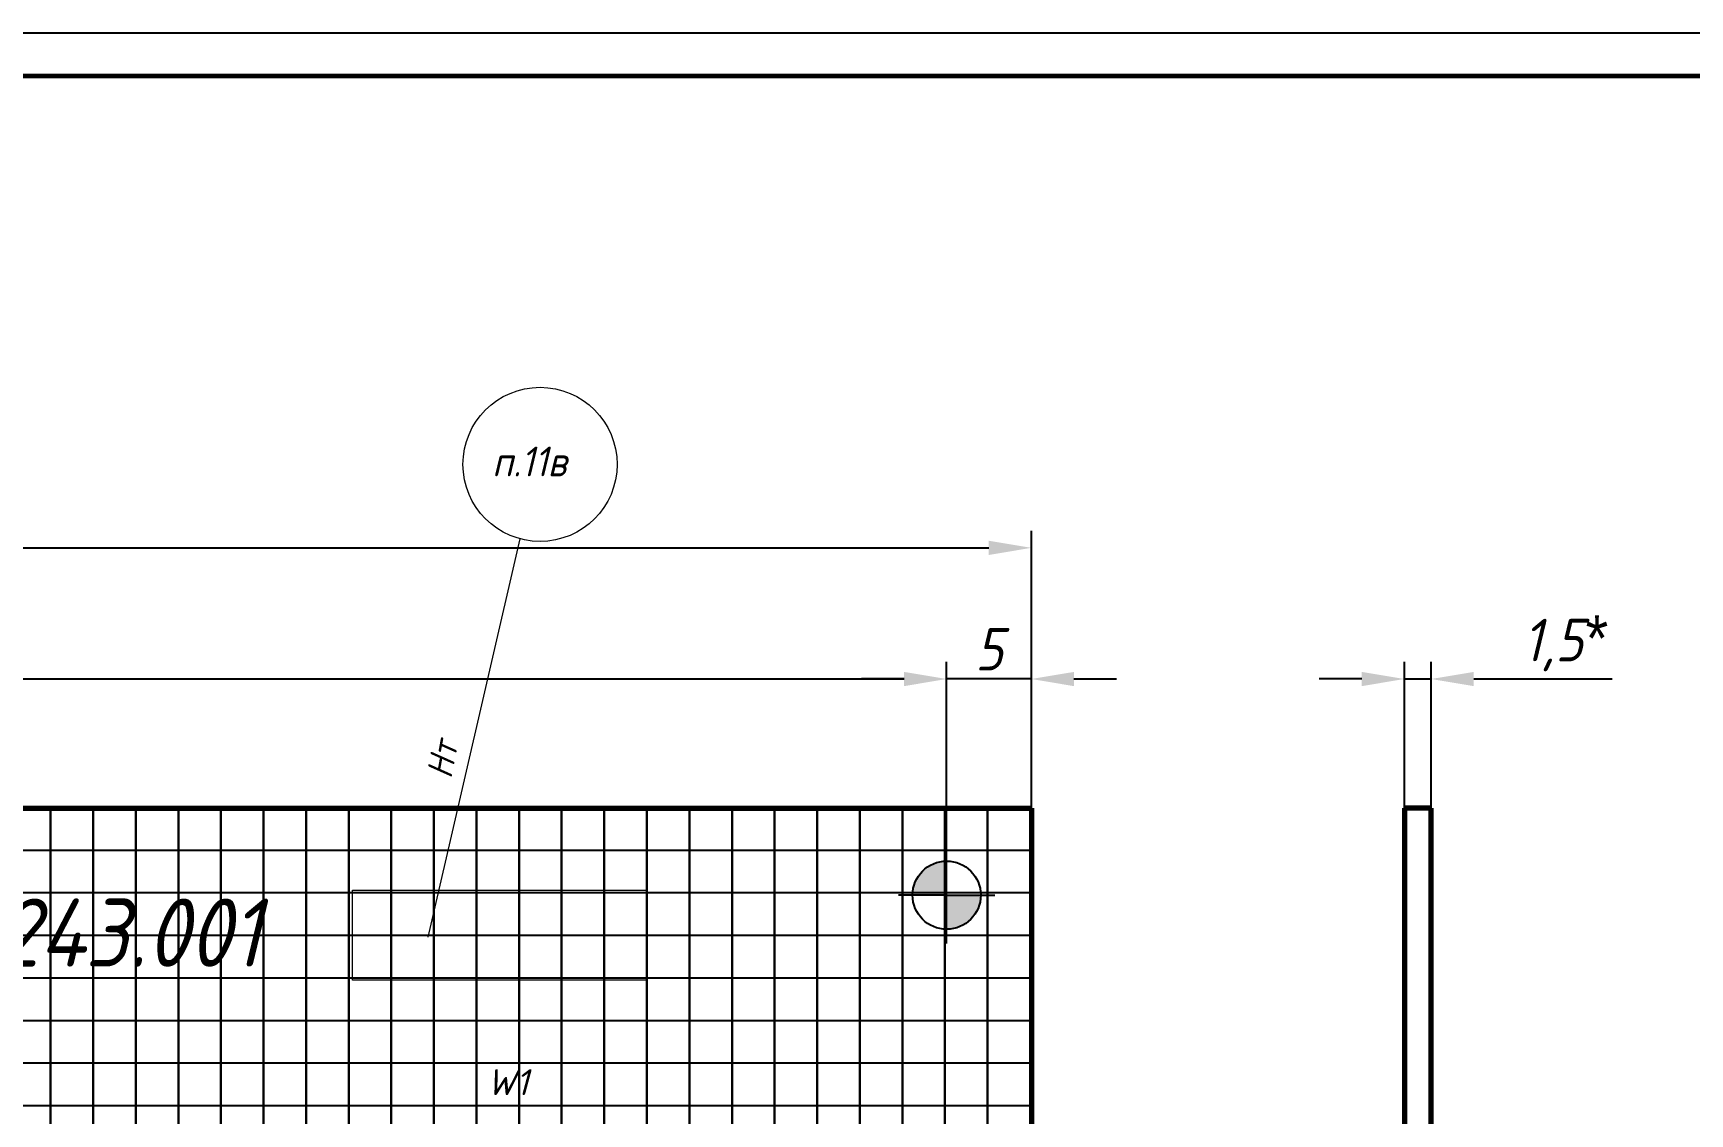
# Model space of a CAD drawing. Header units: millimetres. Extents: x 784 to 1625, y -303 to 291.
# Drawn here: x 1064.9 to 1259.4, y 163.6 to 290.5 of the extents above; entities that cross this region are included whole.
import ezdxf

# ---------------------------------------------------------------- set-up
doc = ezdxf.new("R2010")
doc.units = ezdxf.units.MM
doc.header["$LTSCALE"] = 0.5
doc.layers.get('0').update_dxf_attribs({"lineweight": 60})
doc.layers.get('Defpoints').update_dxf_attribs({"color": 5})
for name, color, linetype in [('TopOverlay', 2, 'Continuous'), ('размеры', 90, 'Continuous'), ('Тонкие', 7, 'Continuous')]:
    doc.layers.add(name, color=color, linetype=linetype)
doc.layers.add('Основная', color=7, linetype='Continuous', lineweight=40)
doc.styles.get("Standard").update_dxf_attribs({"font": 'isocpeui.ttf', "width": 0.9})
doc.dimstyles.new('Standart', dxfattribs={"dimtxt": 5, "dimasz": 5, "dimexe": 2, "dimexo": 0, "dimgap": 1, "dimtad": 1, "dimtoh": 1, "dimdec": 0, "dimtxsty": 'Standard', "dimcen": 2.5, "dimadec": 0, "dimazin": 0, "dimtfac": 1, "dimtdec": 0, "dimtmove": 0, "dimatfit": 3, "dimldrblk": 'DOTSMALL', "dimfxl": 1, "dimarcsym": 0})

# ---------------------------------------------------------------- blocks, each defined once
blk = doc.blocks.new('*D23')
at = {"layer": 'Defpoints', "color": 0, "transparency": 16777216}
for p in [(1182.1, 230.09), (881.95, 195.31), (1182.1, 195.31)]:
    blk.add_point(p, dxfattribs=at)
at = {"layer": 'размеры', "color": 0, "lineweight": -2, "transparency": 16777216}
for p, q in [((881.95, 195.31), (881.95, 232.09)), ((1182.1, 195.31), (1182.1, 232.09)), ((886.95, 230.09), (1177.1, 230.09))]:
    blk.add_line(p, q, dxfattribs=at)
at = {"layer": 'размеры', "color": 0, "transparency": 16777216}
for points in [[(886.95, 230.92), (886.95, 229.25), (881.95, 230.09)], [(1177.1, 230.92), (1177.1, 229.25), (1182.1, 230.09)]]:
    blk.add_solid(points, dxfattribs=at)
at = {"layer": 'размеры', "color": 0, "lineweight": 30, "transparency": 16777216, "insert": (1038.06, 234.09), "char_height": 5, "attachment_point": 5}
blk.add_mtext('150%%P0,2', dxfattribs=at)
blk = doc.blocks.new('_DotSmall')
at = {"color": 0, "linetype": 'ByBlock', "const_width": 0.5}
blk.add_lwpolyline([(-0.0625, 0, 1), (0.0625, 0, 1)], format="xyb", close=True, dxfattribs=at)
blk = doc.blocks.new('*D24')
at = {"layer": 'Defpoints', "color": 0, "transparency": 16777216}
for p in [(1172.15, 214.69), (892.15, 189.31), (1172.15, 189.31)]:
    blk.add_point(p, dxfattribs=at)
at = {"layer": 'размеры', "color": 0, "lineweight": -2, "transparency": 16777216}
for p, q in [((892.15, 189.31), (892.15, 216.69)), ((1172.15, 189.31), (1172.15, 216.69)), ((897.15, 214.69), (1167.15, 214.69))]:
    blk.add_line(p, q, dxfattribs=at)
at = {"layer": 'размеры', "color": 0, "transparency": 16777216}
for points in [[(897.15, 215.52), (897.15, 213.85), (892.15, 214.69)], [(1167.15, 215.52), (1167.15, 213.85), (1172.15, 214.69)]]:
    blk.add_solid(points, dxfattribs=at)
at = {"layer": 'размеры', "color": 0, "lineweight": 30, "transparency": 16777216, "insert": (1038.06, 218.69), "char_height": 5, "attachment_point": 5}
blk.add_mtext('140%%P0,2', dxfattribs=at)
blk = doc.blocks.new('*D25')
at = {"layer": 'Defpoints', "color": 0, "transparency": 16777216}
for p in [(1172.15, 214.69), (1172.15, 195.31), (1182.1, 195.31)]:
    blk.add_point(p, dxfattribs=at)
at = {"layer": 'размеры', "color": 0, "lineweight": -2, "transparency": 16777216}
for p, q in [((1172.15, 195.31), (1172.15, 216.69)), ((1182.1, 195.31), (1182.1, 216.69)), ((1167.15, 214.69), (1162.15, 214.69)), ((1182.1, 214.69), (1172.15, 214.69)), ((1187.1, 214.69), (1192.1, 214.69))]:
    blk.add_line(p, q, dxfattribs=at)
at = {"layer": 'размеры', "color": 0, "transparency": 16777216}
for points in [[(1167.15, 215.52), (1167.15, 213.85), (1172.15, 214.69)], [(1187.1, 215.52), (1187.1, 213.85), (1182.1, 214.69)]]:
    blk.add_solid(points, dxfattribs=at)
at = {"layer": 'размеры', "color": 0, "lineweight": 35, "transparency": 16777216, "insert": (1177.13, 218.19), "char_height": 5, "attachment_point": 5}
blk.add_mtext('5', dxfattribs=at)
blk = doc.blocks.new('*U27')
at = {"layer": 'Тонкие'}
for p, q in [((-2.5, 2.5), (-2.5, -2.5)), ((-2.5, 2.5), (2.5, 2.5)), ((2.5, -2.5), (2.5, 2.5)), ((-2.5, -2.5), (2.5, -2.5))]:
    blk.add_line(p, q, dxfattribs=at)
blk = doc.blocks.new('*U28')
at = {"layer": 'Тонкие', "color": 0, "linetype": 'ByBlock', "lineweight": -2, "transparency": 16777216}
for p in [(180, 195), (185, 195), (190, 195), (195, 195), (200, 195), (205, 195), (210, 195), (215, 195), (220, 195), (225, 195), (230, 195), (235, 195), (240, 195), (245, 195), (250, 195), (255, 195), (260, 195), (265, 195), (270, 195), (275, 195), (280, 195), (285, 195), (290, 195), (295, 195), (180, 190), (185, 190), (190, 190), (195, 190), (200, 190), (205, 190), (210, 190), (215, 190), (220, 190), (225, 190), (230, 190), (235, 190), (240, 190), (245, 190), (250, 190), (255, 190), (260, 190), (265, 190), (270, 190), (275, 190), (280, 190), (285, 190), (290, 190), (295, 190), (180, 185), (185, 185), (190, 185), (195, 185), (200, 185), (205, 185), (210, 185), (215, 185), (220, 185), (225, 185), (230, 185), (235, 185), (240, 185), (245, 185), (250, 185), (255, 185), (260, 185), (265, 185), (270, 185), (275, 185), (280, 185), (285, 185), (290, 185), (295, 185), (180, 180), (185, 180), (190, 180), (195, 180), (200, 180), (205, 180), (210, 180), (215, 180), (220, 180), (225, 180), (230, 180), (235, 180), (240, 180), (245, 180), (250, 180), (255, 180), (260, 180), (265, 180), (270, 180), (275, 180), (280, 180), (285, 180), (290, 180), (295, 180), (180, 175), (185, 175), (190, 175), (195, 175), (200, 175), (205, 175), (210, 175), (215, 175), (220, 175), (225, 175), (230, 175), (235, 175), (240, 175), (245, 175), (250, 175), (255, 175), (260, 175), (265, 175), (270, 175), (275, 175), (280, 175), (285, 175), (290, 175), (295, 175), (180, 170), (185, 170), (190, 170), (195, 170), (200, 170), (205, 170), (210, 170), (215, 170), (220, 170), (225, 170), (230, 170), (235, 170), (240, 170), (245, 170), (250, 170), (255, 170), (260, 170), (265, 170), (270, 170), (275, 170), (280, 170), (285, 170), (290, 170), (295, 170), (180, 165), (185, 165), (190, 165), (195, 165), (200, 165), (205, 165), (210, 165), (215, 165), (220, 165), (225, 165), (230, 165), (235, 165), (240, 165), (245, 165), (250, 165), (255, 165), (260, 165), (265, 165), (270, 165), (275, 165), (280, 165), (285, 165), (290, 165), (295, 165), (180, 160), (185, 160), (190, 160), (195, 160), (200, 160), (205, 160), (210, 160), (215, 160), (220, 160), (225, 160), (230, 160), (235, 160), (240, 160), (245, 160), (250, 160), (255, 160), (260, 160), (265, 160), (270, 160), (275, 160), (280, 160), (285, 160), (290, 160), (295, 160)]:
    blk.add_blockref('*U27', p, dxfattribs=at)
blk = doc.blocks.new('*D32')
at = {"layer": 'Defpoints', "color": 0, "transparency": 16777216}
for p in [(1229.04, 214.69), (1225.89, 199.51), (1229.04, 199.51)]:
    blk.add_point(p, dxfattribs=at)
at = {"layer": 'размеры', "color": 0, "lineweight": -2, "transparency": 16777216}
for p, q in [((1225.89, 199.51), (1225.89, 216.69)), ((1229.04, 199.51), (1229.04, 216.69)), ((1220.89, 214.69), (1215.89, 214.69)), ((1225.89, 214.69), (1229.04, 214.69)), ((1234.04, 214.69), (1250.31, 214.69))]:
    blk.add_line(p, q, dxfattribs=at)
at = {"layer": 'размеры', "color": 0, "transparency": 16777216}
for points in [[(1220.89, 215.52), (1220.89, 213.85), (1225.89, 214.69)], [(1234.04, 215.52), (1234.04, 213.85), (1229.04, 214.69)]]:
    blk.add_solid(points, dxfattribs=at)
at = {"layer": 'размеры', "color": 0, "transparency": 16777216, "insert": (1244.68, 218.89), "char_height": 5, "attachment_point": 5}
blk.add_mtext('1,5{\\fArial|b0|i1|c204|p34;\\H1.08333x;*}', dxfattribs=at)

msp = doc.modelspace()

# ---------------------------------------------------------------- hatches: boundary and pattern name
at = {"lineweight": -3}
h = msp.add_hatch(color=0, dxfattribs=at)
h.paths.add_polyline_path([(1168.15, 189.31), (1172.15, 189.31), (1172.15, 193.31, 0.414214)])
h.paths.add_polyline_path([(1176.15, 189.31), (1172.15, 189.31), (1172.15, 185.31, 0.414214)])

# ---------------------------------------------------------------- linework, layer by layer
msp.add_line((803.86, 285.52), (1619.86, 285.52))
at = {"lineweight": 70}
for p, q in [((1225.89, 199.51), (1225.89, -0.39)), ((1229.04, 199.51), (1225.89, 199.51)), ((1229.04, -0.39), (1229.04, 199.51))]:
    msp.add_line(p, q, dxfattribs=at)
at = {"lineweight": -3}
for p, q in [((1172.15, 183.64), (1172.15, 194.97)), ((1172.15, 189.31), (1166.48, 189.31)), ((1172.15, 189.31), (1177.82, 189.31))]:
    msp.add_line(p, q, dxfattribs=at)
msp.add_circle((1172.15, 189.31), 4, dxfattribs=at)
at = {"layer": 'Defpoints'}
msp.add_line((1624.86, 290.52), (783.86, 290.52), dxfattribs=at)
at = {"layer": 'Основная', "color": 0, "lineweight": 9}
msp.add_line((1122.05, 231.15), (1111.22, 184.37), dxfattribs=at)
msp.add_lwpolyline([(1102.39, 189.88), (1136.95, 189.89), (1136.95, 179.32), (1102.39, 179.32)], close=True, dxfattribs=at)
msp.add_circle((1124.41, 239.89), 9.05, dxfattribs=at)
at = {"layer": 'Тонкие', "lineweight": 70}
for p, q in [((881.95, 199.51), (1182.1, 199.51)), ((1182.1, 199.51), (1182.1, -0.39))]:
    msp.add_line(p, q, dxfattribs=at)

# ---------------------------------------------------------------- block references
at = {"layer": 'Тонкие'}
msp.add_blockref('*U28', (884.45, 2.11), dxfattribs=at)

# ---------------------------------------------------------------- texts
at = {"layer": 'TopOverlay'}
msp.add_text('W1', height=3.048, dxfattribs=at).set_placement((1118.14, 165.83))
at = {"layer": 'Основная', "color": 0, "lineweight": 9, "insert": (1118.79, 241.98), "char_height": 3.5, "attachment_point": 1}
msp.add_mtext_dynamic_manual_height_columns('п.11в', width=4.1414, gutter_width=24.71, heights=[0], dxfattribs=at)
at = {"layer": 'Основная', "color": 0, "lineweight": 9, "insert": (1114.01, 202.89), "char_height": 3, "attachment_point": 7, "rotation": 79.4458}
msp.add_mtext_dynamic_manual_height_columns('Нт', width=18.9961, gutter_width=24.71, heights=[0], dxfattribs=at)
at = {"layer": 'Тонкие', "insert": (1044.97, 188.91), "char_height": 8, "width": 19.0375, "attachment_point": 1}
msp.add_mtext('687243.001', dxfattribs=at)

# ---------------------------------------------------------------- dimensions: what is measured, and where the dimension line sits
at = {"layer": 'размеры', "lineweight": 30}
for base, p1, p2, text, picture, middle in [((1182.1, 230.09), (881.95, 195.31), (1182.1, 195.31), '150%%P0,2', '*D23', (1038.06, 230.09)), ((1172.15, 214.69), (892.15, 189.31), (1172.15, 189.31), '140%%P0,2', '*D24', (1038.06, 214.69))]:
    dim = msp.add_linear_dim(base=base, p1=p1, p2=p2, text=text, dimstyle='Standart', dxfattribs=at)
    dim.commit()
    dim.dimension.update_dxf_attribs({"geometry": picture, "text_midpoint": middle, "dimtype": 160})
at = {"layer": 'размеры'}
dim = msp.add_linear_dim(base=(1229.04, 214.69), p1=(1225.89, 199.51), p2=(1229.04, 199.51), text='1,5{\\fArial|b0|i1|c204|p34;\\H1.08333x;*}', dimstyle='Standart', dxfattribs=at)
dim.commit()
dim.dimension.update_dxf_attribs({"geometry": '*D32', "text_midpoint": (1244.68, 214.69), "dimtype": 160})
at = {"layer": 'размеры', "lineweight": 35}
dim = msp.add_linear_dim(base=(1172.15, 214.69), p1=(1182.1, 195.31), p2=(1172.15, 195.31), text='5', dimstyle='Standart', dxfattribs=at)
dim.commit()
dim.dimension.update_dxf_attribs({"geometry": '*D25', "text_midpoint": (1177.13, 214.69), "dimtype": 160})

doc.saveas('drawing.dxf')
